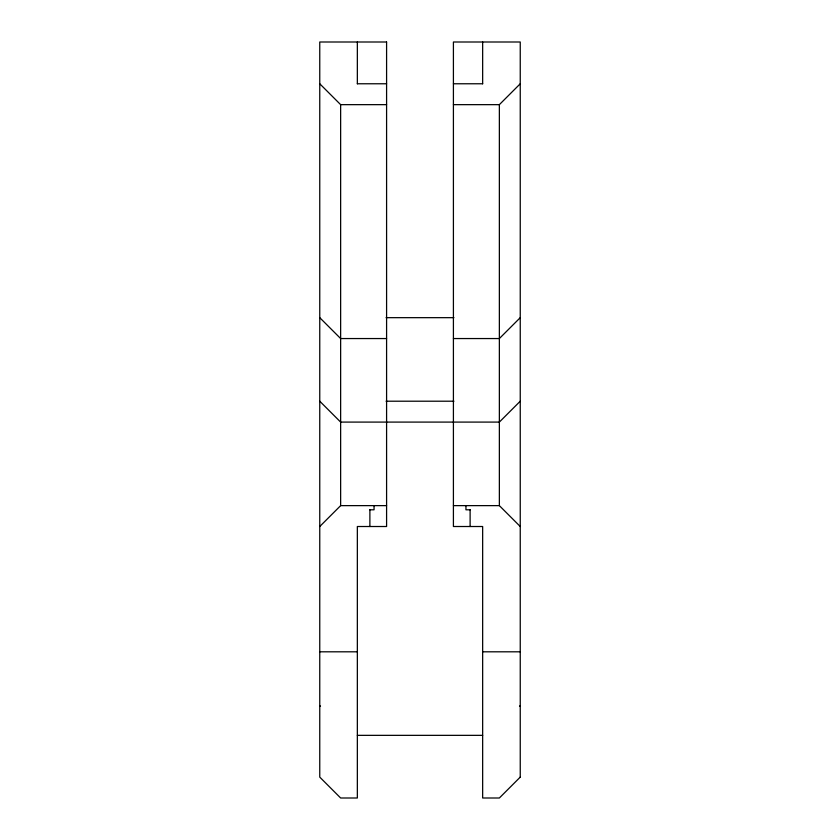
<?xml version="1.0" encoding="UTF-8"?>
<svg xmlns="http://www.w3.org/2000/svg" width="840" height="840" viewBox="0 0 840 840"><rect width="100%" height="100%" fill="white"/><g stroke="black" fill="none" stroke-linecap="round" stroke-linejoin="round"><path stroke-width="1.26" d="M520.244 526.512L499.359 505.628L499.359 104.654L520.244 83.769M520.244 317.667L499.359 338.552L453.411 338.552M319.756 526.512L340.641 505.628L340.641 104.654L319.756 83.769M520.244 401.205L499.359 422.09L340.641 422.09L319.756 401.205M519.519 706.115L520.244 705.81M357.346 83.769L386.589 83.769M453.411 83.769L482.654 83.769M340.641 104.654L386.589 104.654M453.411 104.654L499.359 104.654M386.064 317.667L453.936 317.667M386.589 338.552L340.641 338.552L319.756 317.667M386.064 401.205L453.936 401.205M340.641 505.628L386.589 505.628M453.411 505.628L499.359 505.628M369.883 509.796L374.052 509.796L374.052 505.628M470.117 509.796L465.948 509.796L465.948 505.628M319.756 651.808L357.346 651.808M482.654 651.808L520.244 651.808M357.346 735.347L482.654 735.347M319.756 705.81L320.481 706.115M482.654 42L482.654 83.811M470.117 509.544L470.117 526.512M369.883 509.544L369.883 526.512M357.346 42L357.346 83.811M520.244 777.115L499.359 798L482.654 798L482.654 526.512L453.411 526.512L453.411 42L520.244 42L520.244 777.115M386.589 42L319.756 42L319.756 777.115L340.641 798L357.346 798L357.346 526.512L386.589 526.512L386.589 42"/></g></svg>
